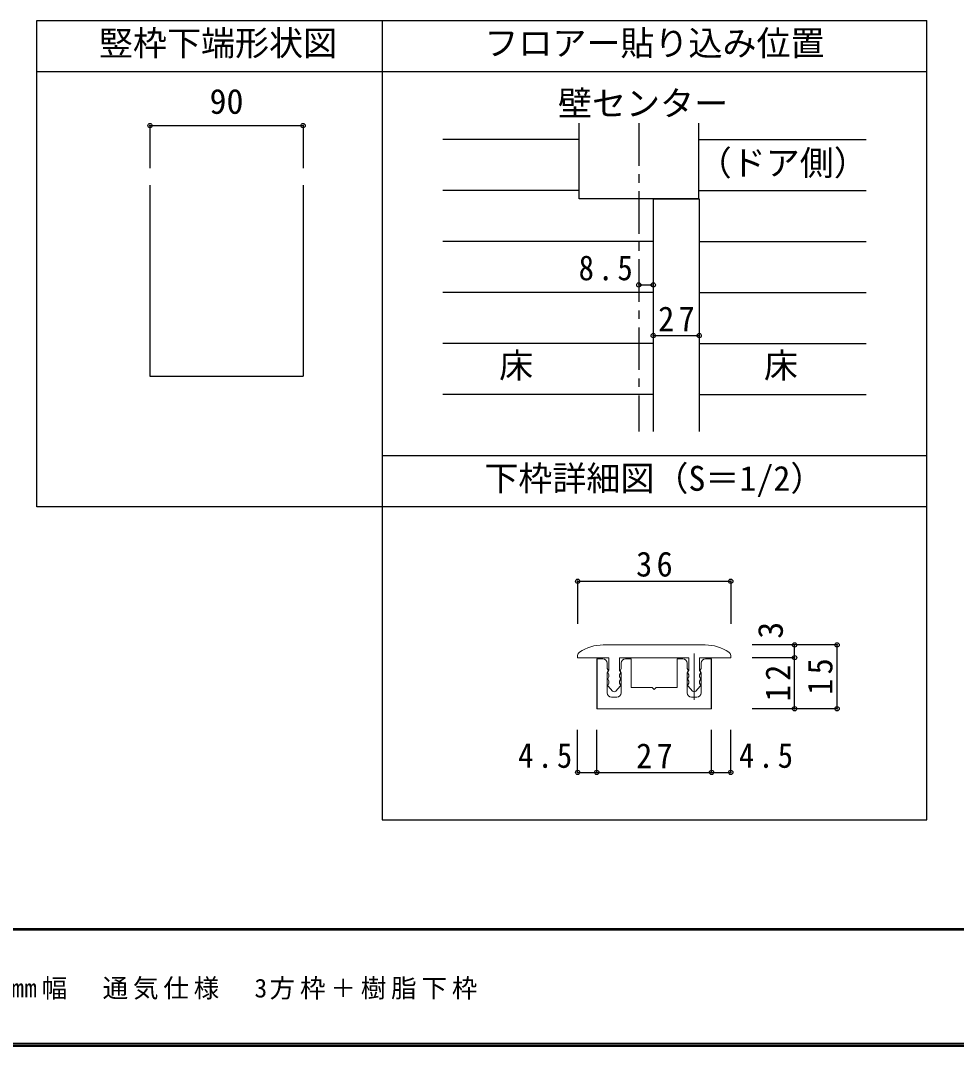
# Model space of a CAD drawing. Units: millimetres at full size, sheet at 1:5, with parts at other scales. Extents: x -973 to 977, y -718 to 696.
# Drawn here: x -566 to -16, y -701 to -98 of the extents above; entities that cross this region are included whole.
import ezdxf
from ezdxf.enums import TextEntityAlignment as Align

# ---------------------------------------------------------------- set-up
doc = ezdxf.new("R2010")
doc.units = ezdxf.units.MM
doc.header["$LTSCALE"] = 5
doc.header["$PDMODE"] = 32
doc.header["$PDSIZE"] = 2.5
doc.linetypes.add('CHAIN1', pattern=[8, 5, -1, 1, -1])
for name, color, linetype in [('0-0_補助線', 7, 'Continuous'), ('0-1_通り芯', 4, 'CHAIN1'), ('0-3_仕上げ', 7, 'Continuous'), ('0-4_枠', 3, 'Continuous'), ('0-A_文字', 7, 'Continuous'), ('0-B_寸法', 4, 'Continuous'), ('1-B_寸法', 7, 'Continuous'), ('F-1_枠', 6, 'Continuous'), ('F-A_文字', 7, 'Continuous')]:
    doc.layers.add(name, color=color, linetype=linetype)
doc.layers.add('1-7_金物', color=7, linetype='Continuous', lineweight=18)
doc.styles.add('ＭＳ ゴシック', font='')
doc.styles.get('ＭＳ ゴシック').set_extended_font_data('MS Gothic')

msp = doc.modelspace()

# ---------------------------------------------------------------- linework, layer by layer
at = {"layer": '0-0_補助線'}
msp.add_line((-353.347, -127.5), (-33.347, -127.5), dxfattribs=at)
at = {"layer": '0-1_通り芯'}
msp.add_line((-202.556, -157.931), (-202.556, -339.154), dxfattribs=at)
at = {"layer": '0-3_仕上げ'}
msp.add_line((-237.556, -202.372), (-237.556, -157.931), dxfattribs=at)
at = {"layer": '0-3_仕上げ', "color": 4}
for p, q in [((-237.556, -167.372), (-317.723, -167.372)), ((-167.556, -167.372), (-68.986, -167.372)), ((-237.556, -197.372), (-317.723, -197.372)), ((-167.556, -197.372), (-68.986, -197.372)), ((-194.056, -227.372), (-317.723, -227.372)), ((-167.056, -227.372), (-68.986, -227.372)), ((-194.056, -257.372), (-317.723, -257.372)), ((-167.056, -257.372), (-68.986, -257.372)), ((-194.056, -287.372), (-317.723, -287.372)), ((-167.056, -287.372), (-68.986, -287.372)), ((-194.056, -317.372), (-317.723, -317.372)), ((-167.056, -317.372), (-68.986, -317.372))]:
    msp.add_line(p, q, dxfattribs=at)
at = {"layer": '0-3_仕上げ'}
msp.add_lwpolyline([(-167.556, -157.931), (-167.556, -202.372), (-237.556, -202.372)], dxfattribs=at)
at = {"layer": '0-4_枠'}
for p, q in [((-556.378, -97.5), (-353.347, -97.5)), ((-556.378, -383.448), (-556.378, -97.5)), ((-353.347, -97.5), (-353.347, -383.448)), ((-556.378, -127.5), (-353.347, -127.5)), ((-489.863, -194.266), (-489.863, -306.686)), ((-399.863, -194.266), (-399.863, -306.686)), ((-489.863, -306.686), (-399.863, -306.686)), ((-353.347, -383.448), (-556.378, -383.448))]:
    msp.add_line(p, q, dxfattribs=at)
at = {"layer": '0-4_枠', "color": 4}
for p, q in [((-489.863, -159.266), (-489.863, -184.266)), ((-489.863, -159.266), (-399.863, -159.266)), ((-399.863, -159.266), (-399.863, -184.266))]:
    msp.add_line(p, q, dxfattribs=at)
at = {"layer": '0-4_枠', "color": 7}
msp.add_line((-194.056, -202.372), (-194.056, -339.154), dxfattribs=at)
msp.add_lwpolyline([(-194.056, -202.372), (-167.056, -202.372), (-167.056, -339.154)], dxfattribs=at)
for p in [(-489.863, -159.266), (-399.863, -159.266)]:
    msp.add_point(p, dxfattribs=at)
at = {"layer": '0-A_文字', "color": 3}
for p, q in [((-353.347, -97.5), (-33.347, -97.5)), ((-33.347, -567.5), (-33.347, -97.5)), ((-33.347, -353.448), (-353.347, -353.448)), ((-33.347, -383.448), (-353.347, -383.448))]:
    msp.add_line(p, q, dxfattribs=at)
msp.add_lwpolyline([(-353.347, -97.5), (-353.347, -567.5), (-33.347, -567.5)], dxfattribs=at)
at = {"layer": '0-B_寸法'}
for p, q in [((-202.556, -252.99), (-194.056, -252.99)), ((-194.056, -282.779), (-167.056, -282.779))]:
    msp.add_line(p, q, dxfattribs=at)
at = {"layer": '0-B_寸法', "color": 7}
for p in [(-202.556, -252.99), (-194.056, -252.99), (-194.056, -282.779), (-167.056, -282.779)]:
    msp.add_point(p, dxfattribs=at)
at = {"layer": '1-7_金物'}
for p, q in [((-223.511, -464.703), (-163.511, -464.703)), ((-238.511, -472.203), (-238.511, -470.995)), ((-238.511, -472.203), (-220.136, -472.203)), ((-227.011, -472.953), (-227.011, -502.203)), ((-221.136, -478.578), (-221.136, -475.453)), ((-220.136, -479.703), (-220.136, -472.203)), ((-213.886, -479.703), (-213.886, -472.203)), ((-213.886, -472.203), (-173.136, -472.203)), ((-212.886, -478.578), (-212.886, -475.453)), ((-210.386, -472.953), (-207.011, -472.953)), ((-207.011, -472.953), (-207.011, -489.703)), ((-176.636, -472.953), (-180.011, -472.953)), ((-180.011, -472.953), (-180.011, -489.703)), ((-174.136, -478.578), (-174.136, -475.453)), ((-173.136, -479.703), (-173.136, -472.203)), ((-166.886, -479.703), (-166.886, -472.203)), ((-166.886, -472.203), (-148.511, -472.203)), ((-165.886, -478.578), (-165.886, -475.453)), ((-163.386, -472.953), (-159.761, -472.953)), ((-160.011, -472.953), (-160.011, -502.203)), ((-159.761, -472.953), (-159.761, -502.203)), ((-148.511, -472.203), (-148.511, -470.995)), ((-221.136, -478.578), (-220.618, -479.442)), ((-221.136, -481.078), (-220.618, -480.214)), ((-221.136, -492.953), (-221.136, -481.078)), ((-220.136, -479.703), (-220.654, -480.567)), ((-213.886, -479.703), (-213.368, -480.567)), ((-213.886, -482.203), (-213.368, -481.339)), ((-213.886, -483.453), (-213.886, -482.203)), ((-212.886, -478.578), (-213.404, -479.442)), ((-212.886, -481.078), (-213.404, -480.214)), ((-212.886, -492.953), (-212.886, -481.078)), ((-174.136, -478.578), (-173.618, -479.442)), ((-174.136, -481.078), (-173.618, -480.214)), ((-174.136, -492.953), (-174.136, -481.078)), ((-173.136, -479.703), (-173.654, -480.567)), ((-173.136, -482.203), (-173.654, -481.339)), ((-173.136, -483.453), (-173.136, -482.203)), ((-166.886, -479.703), (-166.368, -480.567)), ((-165.886, -478.578), (-166.404, -479.442)), ((-165.886, -481.078), (-166.404, -480.214)), ((-165.886, -492.953), (-165.886, -481.078)), ((-220.136, -483.453), (-220.654, -484.317)), ((-220.136, -485.953), (-220.654, -485.089)), ((-220.136, -487.203), (-220.654, -488.067)), ((-220.136, -485.953), (-220.136, -487.203)), ((-213.886, -483.453), (-213.368, -484.317)), ((-213.886, -485.953), (-213.368, -485.089)), ((-213.886, -487.203), (-213.886, -485.953)), ((-213.886, -487.203), (-213.368, -488.067)), ((-173.136, -483.453), (-173.654, -484.317)), ((-173.136, -485.953), (-173.654, -485.089)), ((-173.136, -487.203), (-173.654, -488.067)), ((-173.136, -487.203), (-173.136, -485.953)), ((-166.886, -483.453), (-166.368, -484.317)), ((-166.886, -485.953), (-166.368, -485.089)), ((-166.886, -485.953), (-166.886, -487.203)), ((-166.886, -487.203), (-166.368, -488.067)), ((-217.928, -491.803), (-220.561, -488.963)), ((-216.094, -491.803), (-213.461, -488.963)), ((-194.761, -489.703), (-207.011, -489.703)), ((-193.511, -490.953), (-194.761, -489.703)), ((-193.511, -490.953), (-192.261, -489.703)), ((-180.011, -489.703), (-192.261, -489.703)), ((-170.928, -491.803), (-173.561, -488.963)), ((-169.095, -491.803), (-166.461, -488.963)), ((-215.386, -495.453), (-218.636, -495.453)), ((-171.636, -495.453), (-168.386, -495.453)), ((-159.761, -502.203), (-227.261, -502.203))]:
    msp.add_line(p, q, dxfattribs=at)
at = {"layer": '1-7_金物', "color": 4}
msp.add_line((-170.011, -469.703), (-170.011, -497.056), dxfattribs=at)
at = {"layer": '1-7_金物'}
for points in [[(-223.636, -472.953), (-227.261, -472.953), (-227.261, -502.203)], [(-220.136, -483.453), (-220.136, -482.203), (-220.654, -481.339)], [(-166.886, -483.453), (-166.886, -482.203), (-166.368, -481.339)]]:
    msp.add_lwpolyline(points, dxfattribs=at)
for centre, radius, start, end in [((-236.011, -470.995), 2.5, 123.74899, 180), ((-223.511, -489.703), 25, 90, 123.74899), ((-163.511, -489.703), 25, 56.25101, 90), ((-151.011, -470.995), 2.5, 0, 56.25101), ((-223.636, -475.453), 2.5, 0, 90), ((-210.386, -475.453), 2.5, 90, 180), ((-176.636, -475.453), 2.5, 0, 90), ((-163.386, -475.453), 2.5, 90, 180), ((-220.011, -480.953), 0.75, 149.05365, 210.94635), ((-221.261, -479.828), 0.75, 329.05368, 30.94635), ((-212.761, -479.828), 0.75, 149.05365, 210.94632), ((-214.011, -480.953), 0.75, 329.05365, 30.94632), ((-173.011, -480.953), 0.75, 149.05366, 210.94634), ((-174.261, -479.828), 0.75, 329.05368, 30.94635), ((-165.761, -479.828), 0.75, 149.05365, 210.94632), ((-167.011, -480.953), 0.75, 329.05365, 30.94635), ((-220.011, -484.703), 0.75, 149.05365, 210.94635), ((-220.011, -488.453), 0.75, 149.05362, 222.83826), ((-214.011, -488.453), 0.75, 317.16174, 30.94632), ((-214.011, -484.703), 0.75, 329.05365, 30.94632), ((-173.011, -484.703), 0.75, 149.05366, 210.94634), ((-173.011, -488.453), 0.75, 149.0537, 222.83827), ((-167.011, -488.453), 0.75, 317.16174, 30.94638), ((-167.011, -484.703), 0.75, 329.05365, 30.94635), ((-218.636, -492.953), 2.5, 180, 270), ((-217.011, -490.953), 1.25, 222.83826, 317.16174), ((-215.386, -492.953), 2.5, 270, 0), ((-171.636, -492.953), 2.5, 180, 270), ((-170.011, -490.953), 1.25, 222.83827, 317.16174), ((-168.386, -492.953), 2.5, 270, 0)]:
    msp.add_arc(centre, radius, start, end, dxfattribs=at)
at = {"layer": '1-B_寸法', "color": 4}
for p, q in [((-238.511, -427.203), (-238.511, -452.203)), ((-238.511, -427.203), (-148.511, -427.203)), ((-148.511, -427.203), (-148.511, -452.203)), ((-111.011, -472.203), (-111.011, -464.703)), ((-111.011, -472.203), (-136.011, -472.203)), ((-111.011, -502.203), (-111.011, -472.203)), ((-86.011, -502.203), (-136.011, -502.203)), ((-238.511, -539.703), (-238.511, -514.703)), ((-227.261, -539.703), (-227.261, -514.703)), ((-159.761, -539.703), (-159.761, -514.703)), ((-148.511, -539.703), (-148.511, -514.703)), ((-238.511, -539.703), (-227.261, -539.703)), ((-227.261, -539.703), (-159.761, -539.703)), ((-159.761, -539.703), (-148.511, -539.703))]:
    msp.add_line(p, q, dxfattribs=at)
msp.add_lwpolyline([(-86.011, -502.203), (-86.011, -464.703), (-136.011, -464.703)], dxfattribs=at)
at = {"layer": '1-B_寸法'}
for p in [(-238.511, -427.203), (-148.511, -427.203), (-111.011, -464.703), (-86.011, -464.703), (-111.011, -472.203), (-111.011, -502.203), (-86.011, -502.203), (-238.511, -539.703), (-227.261, -539.703), (-159.761, -539.703), (-148.511, -539.703)]:
    msp.add_point(p, dxfattribs=at)
at = {"layer": 'F-1_枠'}
for p, q in [((976.653, -631.667), (-973.347, -631.667)), ((976.653, -632.5), (-973.347, -632.5)), ((976.653, -699.167), (-973.347, -699.167)), ((976.653, -700), (-973.347, -700)), ((976.653, -700.833), (-973.347, -700.833))]:
    msp.add_line(p, q, dxfattribs=at)

# ---------------------------------------------------------------- texts
at = {"layer": '0-4_枠', "color": 7, "style": 'ＭＳ ゴシック'}
for s, p in [('竪枠下端形状図', (-519.863, -122.5)), ('90', (-454.863, -156.766))]:
    msp.add_text(s, height=14.66, dxfattribs=at).set_placement(p, align=Align.BOTTOM_LEFT)
at = {"layer": '0-A_文字', "style": 'ＭＳ ゴシック'}
for s, p in [('フロアー貼り込み位置', (-293.347, -122.5)), ('壁センター', (-250.056, -157.931)), ('（ドア側）', (-167.95, -192.934)), ('床', (-284.651, -312.033)), ('床', (-128.999, -312.033)), ('下枠詳細図（S＝1/2）', (-293.347, -378.448))]:
    msp.add_text(s, height=14.66, dxfattribs=at).set_placement(p, align=Align.BOTTOM_LEFT)
at = {"layer": '0-B_寸法', "color": 7, "char_height": 14.66, "attachment_point": 7, "style": 'ＭＳ ゴシック'}
for s, insert in [('\\T1.27;\\W0.9;8.5', (-237.909, -250.49)), ('\\T1.27;\\W0.95;27', (-191.181, -280.279))]:
    msp.add_mtext(s, dxfattribs=dict(at, insert=insert))
at = {"layer": '1-B_寸法', "style": 'ＭＳ ゴシック'}
msp.add_text('3', height=14.66, rotation=90, dxfattribs=at).set_placement((-113.511, -461.07), align=Align.BOTTOM_LEFT)
at = {"layer": '1-B_寸法', "char_height": 14.66, "attachment_point": 7, "style": 'ＭＳ ゴシック'}
for s, insert in [('\\T1.27;\\W0.95;36', (-204.136, -424.703)), ('\\T1.27;\\W0.9;4.5', (-273.494, -537.203)), ('\\T1.27;\\W0.95;27', (-204.136, -537.203)), ('\\T1.27;\\W0.9;4.5', (-143.69, -537.203))]:
    msp.add_mtext(s, dxfattribs=dict(at, insert=insert))
at = {"layer": '1-B_寸法', "char_height": 14.66, "attachment_point": 7, "rotation": 90, "style": 'ＭＳ ゴシック'}
for s, insert in [('\\T1.27;\\W0.95;15', (-88.511, -494.078)), ('\\T1.27;\\W0.95;12', (-113.511, -497.828))]:
    msp.add_mtext(s, dxfattribs=dict(at, insert=insert))
at = {"layer": 'F-A_文字', "insert": (-847.938, -673.333), "char_height": 11, "attachment_point": 7, "style": 'ＭＳ ゴシック'}
msp.add_mtext('\\T1.19;ドレタス\u3000H24親子ドア\u3000固定枠90㎜幅\u3000通気仕様\u30003方枠＋樹脂下枠', dxfattribs=at)

doc.saveas('drawing.dxf')
